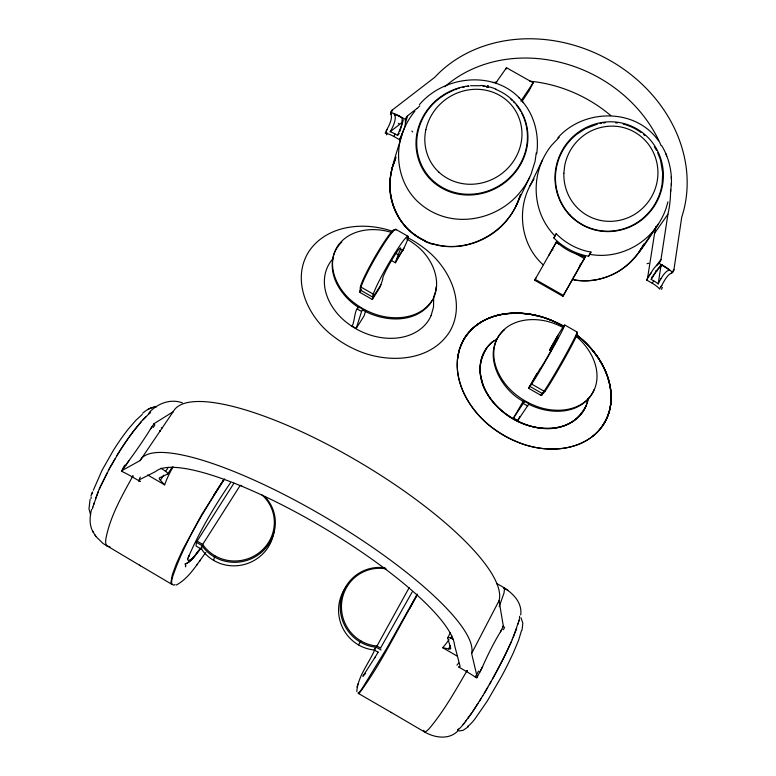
<?xml version="1.0" encoding="UTF-8"?>
<svg xmlns="http://www.w3.org/2000/svg" width="776" height="776" viewBox="0 0 776 776"><rect width="100%" height="100%" fill="white"/><g stroke="black" fill="none" stroke-linecap="round" stroke-linejoin="round"><path stroke-width="1.16" d="M611.148 397.516C611.275 411.474 605.358 425.461 594.726 434.618M405.344 120.047L405.411 123.151A52.661 14.23 -45.1 0 1 402.734 132.23M405.402 123.238L407.633 115.74L417.1 108.388M611.071 400.571C612.235 377.175 599.46 355.175 582.485 339.927M457.675 357.377C454.202 384.702 470.518 410.727 491.373 427.033A97.272 88.154 34.3 0 0 518.019 442.301C542.628 452.175 573.997 452.699 594.92 434.434M536.274 152.756L535.071 161.389L531.085 174.076A97.019 83.585 19.9 0 1 520.046 192.264C501.18 215.495 467.404 225.913 439.167 215.039A56.202 48.878 21.2 0 1 421.193 204.631C398.272 186.279 392.346 151.951 405.363 126.09A97.048 83.963 23.3 0 1 414.85 111.191M520.706 614.97C522.782 599.926 508.445 589.372 496.524 583.542M670.765 191.526L671.356 183.136M201.624 549.292L201.973 545.596L196.376 542.308L196.076 546.042L201.624 549.292A39.789 38.48 -17.5 0 0 243.887 564.598A39.789 38.48 -17.5 0 0 274.025 531.017M519.513 618.608L519.542 616.28M610.955 402.143L610.043 408.341M536.72 153.784C539.242 135.606 534.79 116.08 522.772 101.937M457.442 359.24L459.528 349.093L463.573 339.801M435.675 290.874L436.16 286.819M185.745 565.151L185.522 566.887L185.474 564.22M213.672 560.408L214.748 555.655M660.997 259.436A6.945 5.985 34.5 0 1 658.649 263.083L665.022 266.711A28.586 24.851 35.9 0 1 671.434 271.454L672.54 272.57A7.013 6.043 35.5 0 0 673.937 269.679L681.726 217.193A144.53 124.034 26.4 0 0 609.655 60.285A144.53 124.034 26.4 0 0 434.608 77.425L392.346 109.959A6.945 5.956 17.4 0 0 390.503 112.559L392.016 112.937A28.324 24.502 16.8 0 1 399.291 115.973L405.576 119.523A6.887 5.917 18.3 0 1 407.642 115.75M374.701 649.948C368.678 663.625 357.881 676.342 356.795 691.61M670.561 189.538A133.394 114.945 26.3 0 1 667.923 214.224L661.007 259.436L656.409 265.654A53.098 11.136 -75.4 0 0 650.899 273.113M651.869 277.459A10.292 8.943 34.7 0 1 651.18 279.418L653.722 280.863A29.478 25.792 36.1 0 1 658.193 283.9L661.123 264.723L653.343 275.131M457.743 356.853L458.005 355.272M653.722 280.863L652.199 283.182L646.563 279.99A6.809 5.917 34.8 0 0 647.659 277.498L654.595 233.227M588.198 398.33L586.666 404.228M425.888 129.67C422.445 144.86 427.372 161.738 438.993 172.243M458.102 354.777L458.849 351.48M90.045 499.511L88.988 508.872L90.637 514.954M91.549 509.444C89.647 517.029 89.046 525.643 93.44 532.52M521.511 630.568L518.62 640.161L513.644 652.092A47.782 4.976 -61.8 0 1 501.48 676.546L487.26 701.067L474.766 719.177A77.755 7.983 -61.7 0 1 470.993 723.533A80.937 8.313 -61.7 0 1 467.618 726.278M518.824 621.324L519.076 620.15M519.348 619.655L513.149 637.377M401.638 135.558C395.847 157.111 385.09 179.799 392.152 202.439C395.595 214.671 402.977 225.738 413.007 233.547A54.029 47.491 21 0 0 425.277 240.938L418.477 237.31L411.92 232.625M522.044 630.16L522.83 623.099L520.968 617.803M435.443 291.834L433.377 298.226M92.819 507.155L98.988 489.578L109.62 468.287M609.693 409.844L607.026 417.808L602.322 426.189M358.919 692.541L358.9 693.725L391.637 712.669M196.376 542.278L233.974 483.138M392.501 167.335C385.788 189.868 392.51 216.164 410.63 231.529M386.283 131.891L386.952 129.476A47.549 13.299 -45.1 0 0 389.183 125.091A47.278 13.221 -45.1 0 0 391.085 114.528M392.346 109.959L391.026 114.334M201.983 545.557L240.23 485.398L241.714 485.582M518.096 624.049L518.504 622.624M356.989 687.09L357.309 685.974M357.542 685.101L357.852 684.015M93.653 504.759L94.216 502.819M399.95 131.27L403.316 119.785M667.952 201.847L665.973 208.599A96.011 82.169 27.8 0 1 656.302 227.029C644.099 245.633 631.518 267.351 609.519 275.781M360.161 292.562A0.989 0.902 16 0 1 359.909 291.291L360.549 289.06A0.999 0.912 16 0 0 360.84 290.35M396.08 230.094A35.153 3.511 -60.1 0 0 376.651 255.682A35.153 3.511 -60.1 0 0 360.859 290.321L360.18 292.533L372.305 299.478L380.153 287.004L382.801 279.059A17.887 1.62 -60.2 0 1 394.13 256.216A17.887 1.62 -60.2 0 1 398.175 254.703L395.401 262.783L391.531 260.571M362.334 309.168C354.069 301.583 355.398 322.089 351.974 326.036L356.194 328.461L364.051 315.958L365.845 310.39M92.14 493.885L92.693 492.1M358.58 306.86L358.425 307.364C341.217 296.345 326.909 274.665 334.107 253.781A37.423 33.853 16.6 0 1 341.838 241.986M392.016 168.47L396.08 157.198M356.194 328.461L361.577 311.467L362.848 309.459L362.683 309.954C382.937 321.613 413.278 323.999 429.574 304.502C444.929 284.967 432.959 257.147 414.646 244.256A66.484 60.586 17.3 0 0 406.498 238.843M392.937 165.831L395.149 159.681C381.743 189.363 394.984 228.416 425.617 241.21C454.678 254.441 491.033 242.675 509.328 217.144A93.343 81.325 19.9 0 0 518.63 200.092L520.521 194.378M90.976 496.039L92.218 492.178M587.025 403.248C582.863 416.712 569.827 425.791 556.217 427.721M372.305 299.478L373.014 297.295A35.163 3.172 -60.1 0 1 395.168 252.772A35.163 3.172 -60.1 0 1 403.927 248.184L395.401 262.783M519.862 196.173C509.357 231.529 468.568 254.683 433.027 243.78M399.514 139.67L402.734 132.23L401.163 137.517A6.751 5.849 18.1 0 0 399.514 139.67L393.965 136.518A28.149 24.531 16.6 0 0 386.477 133.424L385.139 133.103A6.742 5.83 17.1 0 1 386.118 132.027M431.107 315.58L433.503 307.063L433.687 297.761M93.324 490.228L102.025 470.353L113.228 450.604A47.258 8.361 -57.8 0 1 128.787 428.478L136.023 420.175L142.27 414.423M147.702 474.999L164.648 484.855L164.958 483.991A59.694 36.307 -66.9 0 1 173.106 466.929M95.574 498.638L98.251 491.674M584.406 258.592L576.258 253.965A53.787 52.302 28.2 0 1 559.535 244.459L556.518 241.802L534.654 280.223L562.93 296.296L564.113 294.094M516.67 628.696L512.15 639.705M487.929 87.339L488.482 85.893A61.071 52.428 21.9 0 0 487.415 85.612M586.443 404.907C557.537 464.135 450.662 400.503 487.852 346.61A40.827 36.841 25.4 0 1 492.285 342.361M187.579 559.273L188.937 555.81L188.335 557.275C199.713 531.046 214.38 506.321 230.482 482.74M394.829 115.246A50.217 13.929 -45.1 0 1 392.957 126.381A50.682 14.065 -45.1 0 1 390.202 131.716A29.207 25.433 16.6 0 1 395.032 133.967L393.965 136.518M499.181 606.716L503.963 593.174L504.516 588.974L503.372 587.713M395.032 133.967L397.545 135.393L401.648 125.091L402.278 118.146A10.447 8.982 18.2 0 1 402.531 117.622M501.897 629.385L500.442 631.887A60.237 10.738 -65.5 0 0 496.252 639.026A59.907 10.68 -65.5 0 0 482.604 666.613L479.995 672.045M99.309 489.181L100.434 486.62M512.344 639.434L509.968 644.623A54.766 5.442 -61.7 0 1 495.912 672.695L489.346 684.636M511.277 641.878L507.679 649.687A55.3 5.5 -61.7 0 1 494.302 675.77L492.663 678.748M100.832 485.747L107.069 473.02M505.709 69.433L506.515 67.745L533.18 82.789L529.028 90.85L522.112 101.229M515.574 206.6L529.668 177.229M542.531 159.934L529.94 185.91C516.467 211.314 521.404 245.478 543.142 264.771M673.937 269.679L671.095 273.375A47.695 10.466 -75.4 0 0 664.101 281.155A47.967 10.524 -75.4 0 0 661.744 285.519L660.803 287.295M386.011 131.231L386.952 129.476M152.222 426.373L150.641 428.779A59.587 6.247 -54.2 0 1 146.257 435.705A59.267 6.218 -54.2 0 1 128.864 460.75L122.288 470.401A8.817 1.969 32.4 0 0 122.317 471.633L123.908 472.4A34.881 7.634 32.3 0 1 132.337 476.949L140.223 481.527A8.769 1.969 32.2 0 1 139.719 479.578L155.724 471.488A174.319 40.692 30.8 0 1 317.772 524.392A174.319 40.692 30.8 0 1 454.571 645.36L460.052 666.118A8.846 2.008 29.3 0 1 458.5 666.894L466.531 671.57A35.24 7.779 29.2 0 1 474.912 676.827L476.425 677.875A8.905 2.008 29.1 0 0 477.211 677.099L482.594 666.613M500.442 631.887L503.352 626.222L499.055 600.682A188.597 51.284 30.8 0 0 354.787 459.46A188.597 51.284 30.8 0 0 173.164 411.746L154.201 423.56L150.641 428.779M581.302 255.546C591.089 259.475 580.341 255.081 576.258 253.965M477.211 677.099L471.624 653.45L499.055 600.682M529.94 185.91L534.014 178.946M534.645 280.243L534.984 279.651M579.148 267.351L578.527 268.506M579.265 267.138L579.924 265.867M580.031 265.664L581.263 263.491M449.032 639.676A60.198 32.97 -53.1 0 1 443.872 646.33L442.689 647.708L448.596 648.911L450.255 645.768M450.507 632.537L447.694 637.862L450.633 648.154M447.771 637.911A4.229 1.009 29.2 0 1 450.71 638.144L451.855 636.019M409.165 609.48C393.112 637.882 378.455 667.68 358.9 693.725M417.275 594.086L386.758 648.319L362.256 688.312A115.799 3.686 -60.7 0 1 358.502 693.191L357.901 692.987M416.683 595.706L409.563 608.743A69.025 2.28 -60.8 0 0 416.954 595.202M555.296 343.71L554.18 343.07A17.964 0.572 -60.4 0 1 553.385 346.445A17.964 0.572 -60.4 0 1 540.261 368.406L528.534 388.243L540.775 395.256A0.999 0.912 36.4 0 0 542.017 394.877L543.181 392.792M412.124 592.107L380.88 647.465M108.349 470.392L118.524 453.077A54.184 9.351 -57.8 0 1 136.363 427.615L141.426 421.562M523.228 401.221L513.508 418.031L517.767 420.476L519.949 416.469M517.767 420.476L528.97 403.801L525.032 401.706M578.275 268.971L564.249 293.842M551.464 351.237L549.505 350.121L557.866 335.348A35.318 1.125 -60.4 0 1 555.373 343.535A35.318 1.125 -60.4 0 1 529.804 386.361L528.534 388.243M536.953 373.353L529.804 386.361L542.085 393.393A35.327 1.465 -60.4 0 0 562.212 360.995A35.327 1.465 -60.4 0 0 576.549 332.322M550.853 348.094L557.866 335.348M513.508 418.031L524.557 401.435L524.236 401.842C499.472 389.503 479.907 351.082 504.662 329.577M375.371 647.979L374.265 649.997L378.009 652.17M409.146 587.704L376.321 647.223M553.841 237.892L556.179 233.692A56.803 48.888 29.5 0 0 563.211 239.92A56.066 48.258 29.5 0 0 587.131 251.308L591.099 252.151A29.537 0.621 -60.3 0 1 589.76 254.324L588.557 256.255L584.687 255.44A56.124 48.393 29.6 0 1 553.822 237.912L556.14 233.877M588.557 256.255L590.866 252.103M361.005 640.976L358.473 644.895M110.134 467.336L115.061 458.752M556.518 241.802L548.71 255.566M643.304 245.109L638.551 252.675M562.93 296.296L584.58 258.282M467.133 670.493L466.531 671.57M491.053 681.512L484.331 693.23M467.113 670.532C455.512 690.456 444.173 710.767 429.322 728.499A116.09 9.39 -61.4 0 1 424.705 731.913L423.735 730.323M132.929 475.921C121.88 496.029 110.027 516.515 105.778 539.32A115.032 17.644 -58.3 0 0 106.942 546.062L110.027 546.857M360.675 285.907L360.956 287.071L373.314 294.152M535.207 279.253L535.896 278.05M132.337 476.939L132.948 475.882M487.745 687.293L482.672 695.994M374.536 658.135L378.184 652.053M375.225 657L362.858 676.265L365.622 673.325L365.205 673.616M545.237 390.949L544.034 391.182L531.638 384.071M482.798 695.655L479.393 701.329M464.116 338.908C482.003 309.847 522.782 307.946 551.426 320.43M653.023 276.489L651.229 279.341M653.227 276.149L657.194 270.116L660.851 266.265M581.544 263.025L582.116 262.113M582.398 261.648L585.259 257.011M481.168 698.332L473.137 711.01M125.518 465.668L128.864 460.75M172.573 584.541L171.496 584.008L170.972 582.194L172.321 574.715L176.511 563.376L183.058 549.078L201.527 514.934L223.837 479.607M380.9 284.773L373.014 297.295L360.859 290.321M396.196 260.464L403.927 248.184M359.88 291.272L361.16 289.264M477.967 703.454L470.227 715.259M172.33 467.045L167.694 474.029L159.546 477.822A8.623 1.998 32.1 0 0 160.351 480.218M549.505 350.121L554.18 343.07M167.616 473.971A4.2 0.989 32.2 0 0 165.637 471.362L168.276 467.365M163.707 475.193L160.36 480.228L164.648 484.855M520.88 101.132L533.18 82.789M224.584 478.947C204.524 510.104 184.349 542.026 172.437 577.325A115.178 12.096 -59 0 0 171.826 584.008L173.533 585.153L175.036 584.619M602.971 425.238L603.02 425.18A56.968 51.982 37.3 0 0 610.363 406.934C615.203 378.93 598.199 351.402 576.607 334.883M122.288 470.401L140.097 460.575L173.164 411.746M432.174 300.273C419.525 320.071 391.521 321.177 371.655 312.873A65.63 59.112 18.6 0 1 354.225 302.873C337.405 290.534 325.173 265.537 337.608 246.167C349.297 228.998 373.392 226.611 391.832 232.538M528.97 403.801L528.669 404.228C547.245 413.647 573.464 415.276 588.538 398.651A37.665 34.173 36.1 0 0 594.009 389.571M639.841 250.842L658.261 224.206M471.905 712.669L463.815 723.814A91.345 8.953 -61.6 0 1 458.955 729.052A93.362 9.147 -61.6 0 1 457.51 730.158M205.795 552.541C196.949 564.016 189.402 578.062 176.201 585.094M495.806 82.974L506.515 67.745M540.775 395.256L542.085 393.393M667.923 214.224L654.605 233.217A129.834 112.763 26.3 0 0 655.943 226.456M542.046 394.897L543.355 393.025A0.999 0.912 36.4 0 1 542.065 393.422M467.792 718.479L469.111 716.655M200.15 548.962L200.809 548.069M647.659 277.498L650.899 273.113L646.563 279.99M658.582 263.753L657.621 264.635M185.086 564.074C191.973 561.737 195.659 553.918 200.305 548.71M651.956 276.993L652.655 276.062M385.158 567.867A40.071 39.401 72.1 0 0 340.499 602.554A40.071 39.401 72.1 0 0 376.302 647.262L374.265 649.997A39.712 39.052 74.1 0 1 341.653 625.631A39.712 39.052 74.1 0 1 347.357 585.201M196.464 565.452L197.259 564.385M199.558 561.3L200.276 560.34M199.432 549.893C195.086 554.675 191.633 561.766 185.231 563.871M201.071 548.195C197.24 552.444 194.175 558.613 188.539 560.563L188.005 560.223A75.864 7.925 -59 0 1 187.685 558.41M661.744 285.519L660.231 287.489A6.8 5.907 35.7 0 1 659.726 289.07L658.756 288.08A28.402 24.861 36.1 0 0 652.189 283.191M465.299 721.748L466.512 720.177M656.302 227.029C641.548 247.641 614.796 259.019 589.76 254.324M661.783 265.402L661.026 266.11M469.519 331.604L465.183 337.182L461.429 344.059A56.396 51.682 32.6 0 1 468.588 332.603C489.491 308.596 526.613 309.052 553.695 321.225A99.318 91.684 36 0 1 563.977 326.366M143.046 419.758L146.14 416.508M470.625 330.421C479.209 321.468 491.033 316.142 503.168 314.164M417.207 108.456L419.758 105.895M419.418 104.634C444.958 74.38 498.017 69.665 523.393 102.636M557.895 137.759C583.62 108.601 635.573 107.718 658.494 140.805M559.186 137.342L551.61 145.277A96.311 82.295 31.1 0 0 541.134 163.173C533.539 182.03 534.615 204.204 544.558 222.004A61.246 52.69 29.6 0 0 554.918 235.933M595.357 434.056L595.561 433.862A58.006 53.166 44.9 0 0 602.234 426.131M149.118 412.599C157.431 403.51 170.322 398.476 182.35 402.812M656.409 265.654L657.573 264.674M150.622 412.114L141.562 421.222L132.89 431.912A54.708 9.438 -57.8 0 0 116.642 455.949M149.031 413.744L150.389 412.551M458.121 730.662C449.314 740.217 434.424 737.879 424.297 731.807L391.143 712.378M594.513 434.803L592.34 436.587M468.462 726.685L463.01 730.361L458.946 730.963M492.032 342.381L496.747 338.966M492.178 342.245L494.38 340.538M390.202 131.707L402.414 122.22M142.619 413.21C146.519 410.038 151.048 406.789 156.296 406.964M661.821 265.344L665.022 266.711M672.035 273.006L671.221 273.327M148.313 409.136L149.7 408.515M150.224 408.273L154.802 406.954M454.057 89.987L446.656 93.518L439.779 98.048A75.738 65.203 22.9 0 0 429.875 107.554A78.133 67.289 23 0 0 421.3 121.522A74.962 64.553 22.8 0 0 417.963 131.852C413.986 149.205 419.564 168.508 432.833 180.527A45.386 39.246 21.4 0 0 456.385 192.865C473.612 196.891 492.391 192.031 505.991 180.856A75.747 65.029 20.4 0 0 515.662 170.895A78.124 67.056 20.3 0 0 523.713 156.616A74.913 64.301 20.5 0 0 526.623 146.276C528.631 135.16 527.02 123.374 521.812 113.325M608.5 276.188C597.113 280.718 584.415 282.008 572.387 279.583M454.911 89.677L456.608 89.046M457.471 88.774L459.198 88.222M597.549 124.063L585.327 128.69L576.49 134.452A74.341 63.263 30.5 0 0 568.847 141.843A77.522 65.979 30.7 0 0 560.301 155.384A75.146 63.971 30.5 0 0 556.343 168.188C553.201 184.911 558.39 203.021 570.292 215.243M462.7 87.329L464.455 86.941M600.09 123.51L601.807 123.219M504.924 313.892L517.417 313.165M554.84 428.051C525.197 431.582 494.264 413.055 483.138 385.391M468.772 85.903C459.043 86.99 449.644 90.608 441.583 96.156A75.01 64.573 22.8 0 0 433.066 103.276L431.146 105.284A78.9 67.948 23 0 0 423.085 116.546A77.125 66.426 22.9 0 0 417.915 129.282C413.026 146.606 417.585 166.404 430.331 179.275A45.862 39.663 21.4 0 0 450.759 192.157C468.549 198.249 489.006 194.456 503.963 183.252A75.01 64.418 20.5 0 0 512.364 175.745L514.226 173.64A78.871 67.706 20.3 0 0 521.879 162.058A77.096 66.183 20.4 0 0 526.526 149.225C530.629 132.192 525.662 113.151 513.101 100.793A45.289 38.713 21.9 0 0 495.845 89.415M467.113 86.485L468.898 86.262M603.515 122.967L605.241 122.763M470.566 85.719L480.431 85.738M519.212 313.213L529.969 314.329L540.61 316.705M615.562 122.792L617.269 123.006M574.638 280C597.772 284.016 622.226 273.841 636.601 255.459A92.276 79.86 28.1 0 0 644.226 243.567M480.8 85.389L491.053 87.319L495.942 89.007M483.079 86.049L485.708 86.475M486.571 86.66L488.308 87.028M486.513 87.009L488.23 87.368M595.396 230.074C613.05 234.507 632.595 229.017 645.69 216.456A76.32 65.038 28.2 0 0 654.372 206.009A78.066 66.523 28.1 0 0 660.298 193.845L661.123 191.274A74.215 63.225 28.3 0 0 663.15 180.721C664.935 163.222 657.699 145.025 644.041 133.86A44.901 38.005 29.3 0 0 623.38 123.403C606.289 118.961 587.306 123.859 574.172 135.577A76.494 65.097 30.6 0 0 565.209 145.587A78.269 66.6 30.7 0 0 558.836 157.509L557.905 160.06A74.428 63.36 30.5 0 0 555.461 170.633C552.968 188.558 560 207.551 573.949 219.181A45.425 38.907 29.5 0 0 595.396 230.065M623.167 124.121L624.816 124.587M580.7 264.403L580.147 264.218M544.102 317.762L547.759 319.023M392.685 231.394C364.536 221.412 327.055 224.739 309.032 251.249C290.418 280.146 308.101 317.597 333.243 336.202A96.893 87.591 18.7 0 0 353.332 348.599C384.159 363.866 430.088 363.401 449.973 331.197C466.58 301.951 448.528 266.032 423.706 247.825A98.736 90.792 16.6 0 0 407.351 237.475M549.573 319.702L553.21 321.177M553.162 321.167L561.94 325.416M554.937 321.943L560.185 324.484M154.705 424.472L153.9 424.103A8.643 2.221 32.6 0 1 154.201 423.56M450.72 638.163L453.446 639.443M561.902 325.396L563.638 326.356M394.218 114.14A29.042 25.133 16.8 0 1 399.562 116.575L402.278 118.117M556.111 242.51L559.535 244.459M535.13 279.35L563.551 295.52M564.773 324.998L577.053 332.012M395.741 229.298L407.904 236.244M401.124 249.416L403.103 250.551M395.236 253.015L398.175 254.703M523.383 403.501L527.758 406.013M357.241 308.984L361.577 311.467M442.689 647.708L457.471 656.273M380.793 648.232L377.01 646.039L374.827 645.787A39.004 38.354 72 0 1 341.857 601.158A39.004 38.354 72 0 1 386.05 568.856M376.302 647.262L381.026 650.007M140.504 565.791L102.985 543.442L95.943 536.488L92.567 531.123M197.026 541.066L202.633 544.345L203.904 546.1A39.11 37.811 -16.4 0 0 261.405 550.824A39.11 37.811 -16.4 0 0 261.657 494.642M139.389 565.132L171.748 584.26M504.157 587.965L508.183 590.585M161.059 468.18L165.608 471.362M502.431 626.31L503.178 626.853A8.73 2.27 28.9 0 0 503.352 626.222M576.568 334.97L581.108 338.705M575.821 336.124C591.632 348.841 603.233 372.092 593.368 391.735C582.184 412.25 554.074 413.889 534.586 405.528A65.989 59.577 34.2 0 1 516.991 395.44C499.831 382.626 486.697 357.755 497.94 337.133C509.657 317.423 537.07 316.162 556.295 324.368A66.843 61.091 35.2 0 1 563.483 327.724M579.604 337.424C591.312 347.25 601.031 359.705 606.59 374.022M577.48 335.639C602.312 354.69 620.839 390.532 605.59 420.902C588.945 451.613 547.07 454.6 517.815 442.107A97.456 88.309 34.3 0 1 496.776 430.864C468.122 412.114 445.414 372.005 464.009 339.034C481.799 310.128 522.141 307.975 550.805 320.149A99.289 91.578 35.9 0 1 563.395 326.182M510.928 99.221L512.16 100.395M513.363 101.598L514.546 102.839M518.727 97.456L519.251 98.038M516.205 104.779L519.222 108.902M394.256 114.188L394.839 115.236M399.3 115.973L399.562 116.575M654.343 146.703L656.525 150.418M95.05 535.071L95.943 536.488M519.678 109.629L520.57 111.075M661.87 145.898C668.873 157.615 672.094 171.38 671.356 184.998M657.679 152.746L659.648 157.567M390.959 114.14L390.677 113.374M607.239 375.73L610.091 386.138L611.139 395.847M482.779 384.091L480.392 374.139M659.92 158.391L660.454 160.05M660.686 160.884L662.675 172.961L662.17 183.524A74.971 63.884 28.2 0 1 658.717 196.386A77.328 65.902 28.1 0 1 650.647 210.296A74.186 63.225 28.2 0 1 643.178 218.056C629.627 229.822 610.043 234.274 592.825 228.988A44.979 38.538 29.5 0 1 570.302 215.243M671.327 176.715L671.327 178.47M264.829 496.562A40.158 38.819 -16.5 0 1 259.999 553.56A40.158 38.819 -16.5 0 1 201.973 545.596M92.441 508.881A90.394 15.365 -58 0 1 92.819 507.155M90.938 498.696A76.911 13.434 -57.9 0 1 91.258 497.193M159.487 430.893A36.579 9.137 32.6 0 1 160.089 431.223M213.866 494.933A68.637 7.382 -58.8 0 1 223.915 479.481M458.567 729.023A92.499 9.06 -61.6 0 1 457.889 729.498M464.145 723.203A88.871 8.711 -61.7 0 1 463.049 724.512M450.623 648.144A8.701 2.027 29.3 0 1 448.606 648.911M121.502 471.333A50.886 48.219 -25.7 0 1 124.684 465.222M153.221 427.489A57.443 42.573 77.4 0 1 154.763 425.17M140.097 460.575A192.011 45.377 30.8 0 1 321.526 515.012A192.011 45.377 30.8 0 1 471.624 653.45M478.52 671.124A51.391 44.591 -80.1 0 1 475.193 676.837M504.623 627.066A57.793 43.437 -11.6 0 1 503.478 629.705M458.597 663.014A37.607 30.089 -70.4 0 1 456.957 665.216M138.71 481.168A37.374 34.968 -32.1 0 1 140.252 477.056M159.497 431.291A36.385 9.099 32.5 0 1 159.866 431.495M161.35 427.857A35.075 8.856 32.5 0 1 161.903 428.158M397.545 135.393A10.204 8.827 18.1 0 1 399.291 133.53M665.934 153.813A136.615 117.806 26.3 0 1 666.652 155.908M662.267 264.684A10.544 9.099 34.5 0 1 661.86 265.285M398.379 123.248A39.692 2.939 47.2 0 1 399.495 124.315M386.496 134.83A46.085 25.928 81.2 0 1 387.253 132.958M444.823 86.757A133.394 114.945 26.3 0 1 661.142 145.704M493.226 82.576A129.834 112.763 26.3 0 1 496.824 81.984M529.746 81.17A129.834 112.763 26.3 0 1 610.799 115.595M657.437 270.795A39.993 3.24 0.8 0 1 655.681 270.873M662.403 287.459A46.414 30.351 -12.7 0 1 661.453 289.322M664.576 266.915A29.313 25.492 35.9 0 1 669.465 270.29L668.437 270.455A50.653 11 -75.4 0 0 661.036 278.565M658.193 283.9A51.129 11.106 -75.4 0 1 661.036 278.574M648.736 263.268A29.216 3.347 -8.7 0 1 647.077 263.675M411.881 131.028A29.013 2.609 51.2 0 1 412.686 131.93M425.888 129.66A65.756 56.551 22.7 0 1 428.788 120.61A68.54 58.947 22.8 0 1 436.277 108.349A66.435 57.123 22.7 0 1 444.949 99.997C456.841 90.85 472.846 87.067 487.503 90.598A39.382 33.649 21.9 0 1 507.465 101.006C518.882 111.152 524.072 127.409 521.2 142.347A65.718 56.357 20.6 0 1 518.63 151.407A68.531 58.763 20.5 0 1 511.549 163.901A66.445 56.987 20.6 0 1 503.052 172.602C491.121 182.36 474.689 186.56 459.605 183.039A39.789 34.338 21.4 0 1 438.983 172.243M432.882 244.324A54.621 47.307 19.6 0 1 425.035 241.443M360.384 288.963A34.212 3.434 -60.1 0 1 375.817 255.42A34.212 3.434 -60.1 0 1 394.78 230.113M576.927 333.583A34.387 1.445 -60.4 0 1 563.318 360.918A34.387 1.445 -60.4 0 1 543.423 393.073M333.554 258.069A39.741 36.142 16.2 0 0 327.618 266.711C318.257 287.013 330.479 310.264 347.008 322.758A68.472 62.051 18.4 0 0 366.447 333.719C385.119 340.887 409.03 340.683 424.074 325.959A39.712 36.268 19.3 0 0 431.107 315.58M586.122 405.722A39.954 36.482 36.6 0 1 581.311 413.86C566.81 431.437 540.096 431.301 520.783 422.61A68.967 62.701 34.5 0 1 505.418 413.666C490.306 402.298 478.181 383.761 480.392 364.206A40.41 37.005 33.4 0 1 486.319 348.57M458.888 351.489A57.201 52.797 29.2 0 1 461.41 344.049M480.46 374.129A41.458 37.927 33.4 0 1 491.839 342.187M588.392 398.389A41.012 37.005 38.4 0 1 587.151 403.307M625.65 124.8A44.445 37.626 29.3 0 1 640.898 132.405M643.605 134.5A44.445 37.626 29.3 0 1 644.904 135.616M552.968 249.94A47.258 22.591 29.7 0 1 552.221 249.377M563.871 173.252C563.444 185.765 568.178 198.394 576.908 207.396A39.43 33.717 29.4 0 0 596.628 219.424C611.701 224.031 628.832 220.2 640.724 209.918A65.087 55.397 28.4 0 0 647.281 203.137A67.842 57.744 28.2 0 0 654.372 190.983A65.776 55.969 28.3 0 0 657.427 179.712C659.61 165.327 654.798 150.02 644.487 139.699A39.023 33.019 29.3 0 0 625.369 128.118C610.722 123.568 594.067 126.983 582.194 136.624A65.203 55.426 30.3 0 0 575.511 143.114A67.997 57.802 30.5 0 0 568.042 154.996A65.912 56.037 30.4 0 0 564.608 166.229L563.871 173.252"/></g></svg>
